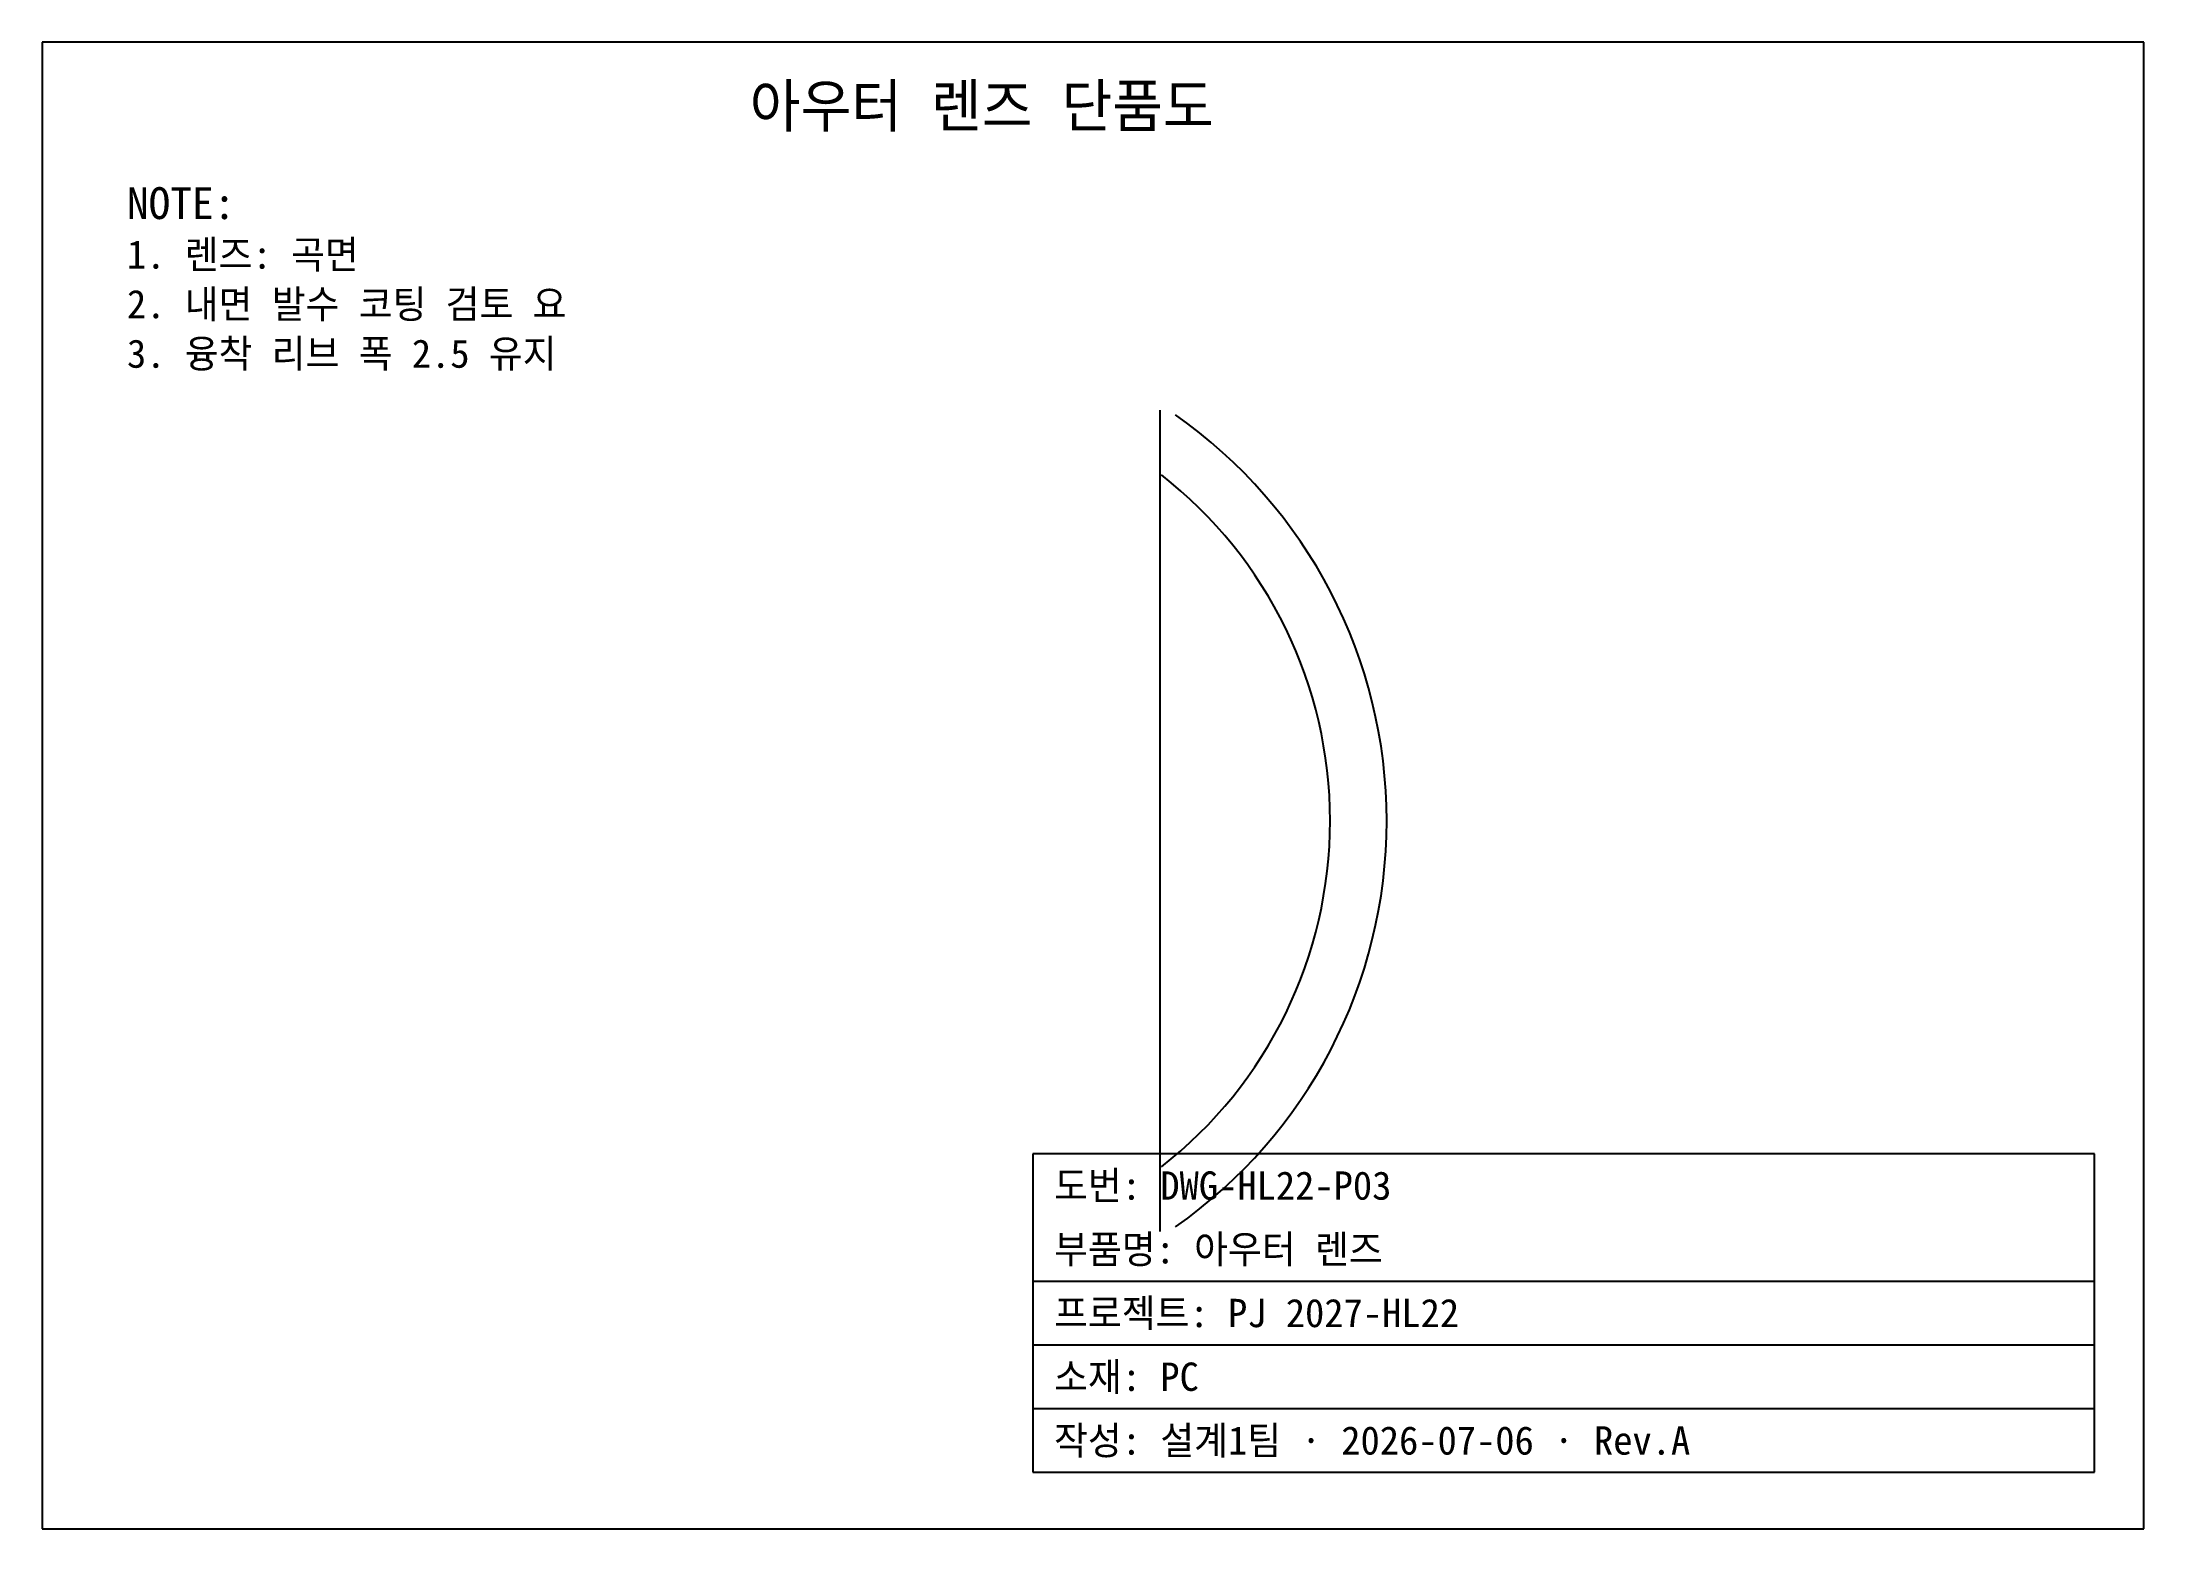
# Model space of a CAD drawing. Header units: metres. Extents: x 0 to 297, y 0 to 210.
import ezdxf

# ---------------------------------------------------------------- set-up
doc = ezdxf.new("R2010")
doc.units = ezdxf.units.M

msp = doc.modelspace()

# ---------------------------------------------------------------- linework, layer by layer
at = {"layer": 'FRAME'}
for p, q in [((297, 210), (0, 210)), ((0, 210), (0, 0)), ((297, 0), (297, 210)), ((0, 0), (297, 0))]:
    msp.add_line(p, q, dxfattribs=at)
at = {"layer": 'OUTLINE'}
msp.add_line((158, 42), (158, 158), dxfattribs=at)
for radius, start, end in [(70, -55, 55), (62, -52, 52)]:
    msp.add_arc((120, 100), radius, start, end, dxfattribs=at)
at = {"layer": 'TITLE'}
for p, q in [((290, 53), (140, 53)), ((140, 53), (140, 8)), ((290, 8), (290, 53)), ((140, 35), (290, 35)), ((140, 26), (290, 26)), ((140, 17), (290, 17)), ((140, 8), (290, 8)), ((140, 8), (290, 8))]:
    msp.add_line(p, q, dxfattribs=at)

# ---------------------------------------------------------------- texts
at = {"layer": 'FRAME'}
msp.add_text('아우터 렌즈 단품도', height=6, dxfattribs=at).set_placement((100, 198))
at = {"layer": 'NOTE'}
for s, height, p in [('NOTE:', 4.5, (12, 185)), ('1. 렌즈: 곡면', 4, (12, 178)), ('2. 내면 발수 코팅 검토 요', 4, (12, 171)), ('3. 융착 리브 폭 2.5 유지', 4, (12, 164))]:
    msp.add_text(s, height=height, dxfattribs=at).set_placement(p)
at = {"layer": 'TITLE'}
for s, p in [('도번: DWG-HL22-P03', (143, 46.5)), ('부품명: 아우터 렌즈', (143, 37.5)), ('프로젝트: PJ 2027-HL22', (143, 28.5)), ('소재: PC', (143, 19.5)), ('작성: 설계1팀 · 2026-07-06 · Rev.A', (143, 10.5))]:
    msp.add_text(s, height=4, dxfattribs=at).set_placement(p)

doc.saveas('drawing.dxf')
